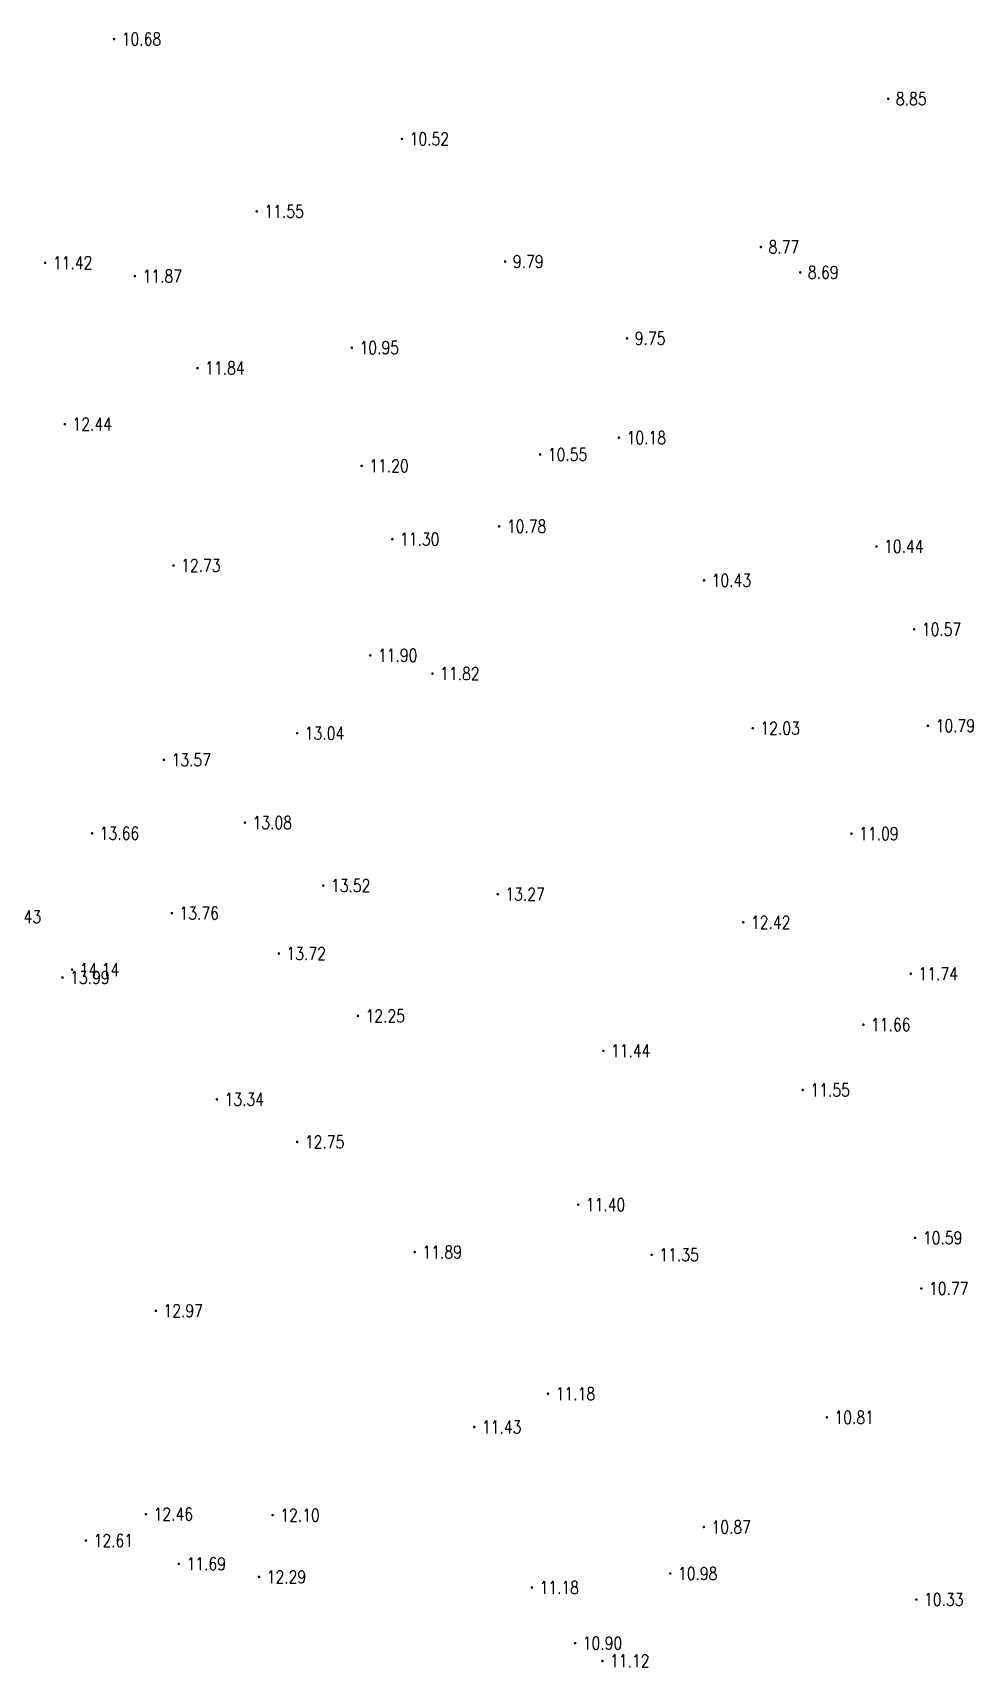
# Model space of a CAD drawing. Extents: x 476861 to 479475, y 2367369 to 2370541.
# Drawn here: x 477954.3 to 478027.9, y 2367576.6 to 2367704.5 of the extents above; entities that cross this region are included whole.
import ezdxf
from ezdxf.enums import TextEntityAlignment as Align

# ---------------------------------------------------------------- set-up
doc = ezdxf.new("R2010")
doc.units = 0
doc.header["$LTSCALE"] = 0.5
doc.layers.get('0').update_dxf_attribs({"linetype": 'CONTINUOUS'})
doc.layers.add('GCD', color=1, linetype='CONTINUOUS')
doc.styles.add('HZ', font='rs.shx', dxfattribs={"width": 0.8, "bigfont": 'hztxt.shx'})

# ---------------------------------------------------------------- blocks, each defined once
blk = doc.blocks.new('GC200')
at = {"linetype": 'Continuous', "const_width": 0.2, "flags": 128}
blk.add_lwpolyline([(-0.1, 0, 1), (0.1, 0, 1)], format="xyb", close=True, dxfattribs=at)

msp = doc.modelspace()

# ---------------------------------------------------------------- block references
at = {"layer": 'GCD', "linetype": 'Continuous'}
ref = msp.add_blockref('GC200', (477960.683, 2367703.999, 10.68), dxfattribs=dict(at, xscale=0.5, yscale=0.5, zscale=0.5))
ref.add_attrib('height', '10.68', dxfattribs={"linetype": 'Continuous', "height": 1, "style": 'HZ', "width": 0.8}).set_placement((477961.283, 2367703.999, 10.68), align=Align.MIDDLE_LEFT)
ref = msp.add_blockref('GC200', (478021.249, 2367699.329, 8.852), dxfattribs=dict(at, xscale=0.5, yscale=0.5, zscale=0.5))
ref.add_attrib('height', '8.85', dxfattribs={"linetype": 'Continuous', "height": 1, "style": 'HZ', "width": 0.8}).set_placement((478021.849, 2367699.329, 8.852), align=Align.MIDDLE_LEFT)
ref = msp.add_blockref('GC200', (477983.206, 2367696.191, 10.518), dxfattribs=dict(at, xscale=0.5, yscale=0.5, zscale=0.5))
ref.add_attrib('height', '10.52', dxfattribs={"linetype": 'Continuous', "height": 1, "style": 'HZ', "width": 0.8}).set_placement((477983.806, 2367696.191, 10.518), align=Align.MIDDLE_LEFT)
ref = msp.add_blockref('GC200', (477971.846, 2367690.517, 11.55), dxfattribs=dict(at, xscale=0.5, yscale=0.5, zscale=0.5))
ref.add_attrib('height', '11.55', dxfattribs={"linetype": 'Continuous', "height": 1, "style": 'HZ', "width": 0.8}).set_placement((477972.446, 2367690.517, 11.55), align=Align.MIDDLE_LEFT)
ref = msp.add_blockref('GC200', (478011.287, 2367687.73, 8.766), dxfattribs=dict(at, xscale=0.5, yscale=0.5, zscale=0.5))
ref.add_attrib('height', '8.77', dxfattribs={"linetype": 'Continuous', "height": 1, "style": 'HZ', "width": 0.8}).set_placement((478011.887, 2367687.73, 8.766), align=Align.MIDDLE_LEFT)
ref = msp.add_blockref('GC200', (477955.299, 2367686.498, 11.424), dxfattribs=dict(at, xscale=0.5, yscale=0.5, zscale=0.5))
ref.add_attrib('height', '11.42', dxfattribs={"linetype": 'Continuous', "height": 1, "style": 'HZ', "width": 0.8}).set_placement((477955.899, 2367686.498, 11.424), align=Align.MIDDLE_LEFT)
ref = msp.add_blockref('GC200', (477962.313, 2367685.454, 11.865), dxfattribs=dict(at, xscale=0.5, yscale=0.5, zscale=0.5))
ref.add_attrib('height', '11.87', dxfattribs={"linetype": 'Continuous', "height": 1, "style": 'HZ', "width": 0.8}).set_placement((477962.913, 2367685.454, 11.865), align=Align.MIDDLE_LEFT)
ref = msp.add_blockref('GC200', (477991.284, 2367686.597, 9.79), dxfattribs=dict(at, xscale=0.5, yscale=0.5, zscale=0.5))
ref.add_attrib('height', '9.79', dxfattribs={"linetype": 'Continuous', "height": 1, "style": 'HZ', "width": 0.8}).set_placement((477991.884, 2367686.597, 9.79), align=Align.MIDDLE_LEFT)
ref = msp.add_blockref('GC200', (478014.362, 2367685.746, 8.692), dxfattribs=dict(at, xscale=0.5, yscale=0.5, zscale=0.5))
ref.add_attrib('height', '8.69', dxfattribs={"linetype": 'Continuous', "height": 1, "style": 'HZ', "width": 0.8}).set_placement((478014.962, 2367685.746, 8.692), align=Align.MIDDLE_LEFT)
ref = msp.add_blockref('GC200', (478000.817, 2367680.584, 9.746), dxfattribs=dict(at, xscale=0.5, yscale=0.5, zscale=0.5))
ref.add_attrib('height', '9.75', dxfattribs={"linetype": 'Continuous', "height": 1, "style": 'HZ', "width": 0.8}).set_placement((478001.417, 2367680.584, 9.746), align=Align.MIDDLE_LEFT)
ref = msp.add_blockref('GC200', (477979.287, 2367679.853, 10.954), dxfattribs=dict(at, xscale=0.5, yscale=0.5, zscale=0.5))
ref.add_attrib('height', '10.95', dxfattribs={"linetype": 'Continuous', "height": 1, "style": 'HZ', "width": 0.8}).set_placement((477979.887, 2367679.853, 10.954), align=Align.MIDDLE_LEFT)
ref = msp.add_blockref('GC200', (477967.207, 2367678.262, 11.841), dxfattribs=dict(at, xscale=0.5, yscale=0.5, zscale=0.5))
ref.add_attrib('height', '11.84', dxfattribs={"linetype": 'Continuous', "height": 1, "style": 'HZ', "width": 0.8}).set_placement((477967.807, 2367678.262, 11.841), align=Align.MIDDLE_LEFT)
ref = msp.add_blockref('GC200', (477956.832, 2367673.877, 12.437), dxfattribs=dict(at, xscale=0.5, yscale=0.5, zscale=0.5))
ref.add_attrib('height', '12.44', dxfattribs={"linetype": 'Continuous', "height": 1, "style": 'HZ', "width": 0.8}).set_placement((477957.432, 2367673.877, 12.437), align=Align.MIDDLE_LEFT)
ref = msp.add_blockref('GC200', (478000.179, 2367672.814, 10.179), dxfattribs=dict(at, xscale=0.5, yscale=0.5, zscale=0.5))
ref.add_attrib('height', '10.18', dxfattribs={"linetype": 'Continuous', "height": 1, "style": 'HZ', "width": 0.8}).set_placement((478000.779, 2367672.814, 10.179), align=Align.MIDDLE_LEFT)
ref = msp.add_blockref('GC200', (477994.019, 2367671.5, 10.55), dxfattribs=dict(at, xscale=0.5, yscale=0.5, zscale=0.5))
ref.add_attrib('height', '10.55', dxfattribs={"linetype": 'Continuous', "height": 1, "style": 'HZ', "width": 0.8}).set_placement((477994.619, 2367671.5, 10.55), align=Align.MIDDLE_LEFT)
ref = msp.add_blockref('GC200', (477980.05, 2367670.608, 11.2), dxfattribs=dict(at, xscale=0.5, yscale=0.5, zscale=0.5))
ref.add_attrib('height', '11.20', dxfattribs={"linetype": 'Continuous', "height": 1, "style": 'HZ', "width": 0.8}).set_placement((477980.65, 2367670.608, 11.2), align=Align.MIDDLE_LEFT)
ref = msp.add_blockref('GC200', (477990.813, 2367665.877, 10.78), dxfattribs=dict(at, xscale=0.5, yscale=0.5, zscale=0.5))
ref.add_attrib('height', '10.78', dxfattribs={"linetype": 'Continuous', "height": 1, "style": 'HZ', "width": 0.8}).set_placement((477991.413, 2367665.877, 10.78), align=Align.MIDDLE_LEFT)
ref = msp.add_blockref('GC200', (477982.452, 2367664.872, 11.303), dxfattribs=dict(at, xscale=0.5, yscale=0.5, zscale=0.5))
ref.add_attrib('height', '11.30', dxfattribs={"linetype": 'Continuous', "height": 1, "style": 'HZ', "width": 0.8}).set_placement((477983.052, 2367664.872, 11.303), align=Align.MIDDLE_LEFT)
ref = msp.add_blockref('GC200', (478020.325, 2367664.305, 10.441), dxfattribs=dict(at, xscale=0.5, yscale=0.5, zscale=0.5))
ref.add_attrib('height', '10.44', dxfattribs={"linetype": 'Continuous', "height": 1, "style": 'HZ', "width": 0.8}).set_placement((478020.925, 2367664.305, 10.441), align=Align.MIDDLE_LEFT)
ref = msp.add_blockref('GC200', (477965.329, 2367662.818, 12.731), dxfattribs=dict(at, xscale=0.5, yscale=0.5, zscale=0.5))
ref.add_attrib('height', '12.73', dxfattribs={"linetype": 'Continuous', "height": 1, "style": 'HZ', "width": 0.8}).set_placement((477965.929, 2367662.818, 12.731), align=Align.MIDDLE_LEFT)
ref = msp.add_blockref('GC200', (478006.837, 2367661.653, 10.426), dxfattribs=dict(at, xscale=0.5, yscale=0.5, zscale=0.5))
ref.add_attrib('height', '10.43', dxfattribs={"linetype": 'Continuous', "height": 1, "style": 'HZ', "width": 0.8}).set_placement((478007.437, 2367661.653, 10.426), align=Align.MIDDLE_LEFT)
ref = msp.add_blockref('GC200', (478023.276, 2367657.823, 10.57), dxfattribs=dict(at, xscale=0.5, yscale=0.5, zscale=0.5))
ref.add_attrib('height', '10.57', dxfattribs={"linetype": 'Continuous', "height": 1, "style": 'HZ', "width": 0.8}).set_placement((478023.876, 2367657.823, 10.57), align=Align.MIDDLE_LEFT)
ref = msp.add_blockref('GC200', (477980.729, 2367655.782, 11.897), dxfattribs=dict(at, xscale=0.5, yscale=0.5, zscale=0.5))
ref.add_attrib('height', '11.90', dxfattribs={"linetype": 'Continuous', "height": 1, "style": 'HZ', "width": 0.8}).set_placement((477981.329, 2367655.782, 11.897), align=Align.MIDDLE_LEFT)
ref = msp.add_blockref('GC200', (477985.595, 2367654.357, 11.815), dxfattribs=dict(at, xscale=0.5, yscale=0.5, zscale=0.5))
ref.add_attrib('height', '11.82', dxfattribs={"linetype": 'Continuous', "height": 1, "style": 'HZ', "width": 0.8}).set_placement((477986.195, 2367654.357, 11.815), align=Align.MIDDLE_LEFT)
ref = msp.add_blockref('GC200', (477975.004, 2367649.689, 13.04), dxfattribs=dict(at, xscale=0.5, yscale=0.5, zscale=0.5))
ref.add_attrib('height', '13.04', dxfattribs={"linetype": 'Continuous', "height": 1, "style": 'HZ', "width": 0.8}).set_placement((477975.604, 2367649.689, 13.04), align=Align.MIDDLE_LEFT)
ref = msp.add_blockref('GC200', (478010.648, 2367650.084, 12.027), dxfattribs=dict(at, xscale=0.5, yscale=0.5, zscale=0.5))
ref.add_attrib('height', '12.03', dxfattribs={"linetype": 'Continuous', "height": 1, "style": 'HZ', "width": 0.8}).set_placement((478011.248, 2367650.084, 12.027), align=Align.MIDDLE_LEFT)
ref = msp.add_blockref('GC200', (478024.355, 2367650.276, 10.79), dxfattribs=dict(at, xscale=0.5, yscale=0.5, zscale=0.5))
ref.add_attrib('height', '10.79', dxfattribs={"linetype": 'Continuous', "height": 1, "style": 'HZ', "width": 0.8}).set_placement((478024.955, 2367650.276, 10.79), align=Align.MIDDLE_LEFT)
ref = msp.add_blockref('GC200', (477964.581, 2367647.607, 13.57), dxfattribs=dict(at, xscale=0.5, yscale=0.5, zscale=0.5))
ref.add_attrib('height', '13.57', dxfattribs={"linetype": 'Continuous', "height": 1, "style": 'HZ', "width": 0.8}).set_placement((477965.181, 2367647.607, 13.57), align=Align.MIDDLE_LEFT)
ref = msp.add_blockref('GC200', (477970.917, 2367642.695, 13.076), dxfattribs=dict(at, xscale=0.5, yscale=0.5, zscale=0.5))
ref.add_attrib('height', '13.08', dxfattribs={"linetype": 'Continuous', "height": 1, "style": 'HZ', "width": 0.8}).set_placement((477971.517, 2367642.695, 13.076), align=Align.MIDDLE_LEFT)
ref = msp.add_blockref('GC200', (477958.965, 2367641.859, 13.657), dxfattribs=dict(at, xscale=0.5, yscale=0.5, zscale=0.5))
ref.add_attrib('height', '13.66', dxfattribs={"linetype": 'Continuous', "height": 1, "style": 'HZ', "width": 0.8}).set_placement((477959.565, 2367641.859, 13.657), align=Align.MIDDLE_LEFT)
ref = msp.add_blockref('GC200', (478018.37, 2367641.835, 11.089), dxfattribs=dict(at, xscale=0.5, yscale=0.5, zscale=0.5))
ref.add_attrib('height', '11.09', dxfattribs={"linetype": 'Continuous', "height": 1, "style": 'HZ', "width": 0.8}).set_placement((478018.97, 2367641.835, 11.089), align=Align.MIDDLE_LEFT)
ref = msp.add_blockref('GC200', (477977.048, 2367637.771, 13.517), dxfattribs=dict(at, xscale=0.5, yscale=0.5, zscale=0.5))
ref.add_attrib('height', '13.52', dxfattribs={"linetype": 'Continuous', "height": 1, "style": 'HZ', "width": 0.8}).set_placement((477977.648, 2367637.771, 13.517), align=Align.MIDDLE_LEFT)
ref = msp.add_blockref('GC200', (477990.697, 2367637.099, 13.27), dxfattribs=dict(at, xscale=0.5, yscale=0.5, zscale=0.5))
ref.add_attrib('height', '13.27', dxfattribs={"linetype": 'Continuous', "height": 1, "style": 'HZ', "width": 0.8}).set_placement((477991.297, 2367637.099, 13.27), align=Align.MIDDLE_LEFT)
ref = msp.add_blockref('GC200', (477965.201, 2367635.619, 13.755), dxfattribs=dict(at, xscale=0.5, yscale=0.5, zscale=0.5))
ref.add_attrib('height', '13.76', dxfattribs={"linetype": 'Continuous', "height": 1, "style": 'HZ', "width": 0.8}).set_placement((477965.801, 2367635.619, 13.755), align=Align.MIDDLE_LEFT)
ref = msp.add_blockref('GC200', (477951.29, 2367635.33, 14.429), dxfattribs=dict(at, xscale=0.5, yscale=0.5, zscale=0.5))
ref.add_attrib('height', '14.43', dxfattribs={"linetype": 'Continuous', "height": 1, "style": 'HZ', "width": 0.8}).set_placement((477951.89, 2367635.33, 14.429), align=Align.MIDDLE_LEFT)
ref = msp.add_blockref('GC200', (478009.91, 2367634.897, 12.417), dxfattribs=dict(at, xscale=0.5, yscale=0.5, zscale=0.5))
ref.add_attrib('height', '12.42', dxfattribs={"linetype": 'Continuous', "height": 1, "style": 'HZ', "width": 0.8}).set_placement((478010.51, 2367634.897, 12.417), align=Align.MIDDLE_LEFT)
ref = msp.add_blockref('GC200', (477973.571, 2367632.455, 13.724), dxfattribs=dict(at, xscale=0.5, yscale=0.5, zscale=0.5))
ref.add_attrib('height', '13.72', dxfattribs={"linetype": 'Continuous', "height": 1, "style": 'HZ', "width": 0.8}).set_placement((477974.171, 2367632.455, 13.724), align=Align.MIDDLE_LEFT)
ref = msp.add_blockref('GC200', (477956.648, 2367630.578, 13.991), dxfattribs=dict(at, xscale=0.5, yscale=0.5, zscale=0.5))
ref.add_attrib('height', '13.99', dxfattribs={"linetype": 'Continuous', "height": 1, "style": 'HZ', "width": 0.8}).set_placement((477957.248, 2367630.578, 13.991), align=Align.MIDDLE_LEFT)
ref = msp.add_blockref('GC200', (477957.403, 2367631.198, 14.138), dxfattribs=dict(at, xscale=0.5, yscale=0.5, zscale=0.5))
ref.add_attrib('height', '14.14', dxfattribs={"linetype": 'Continuous', "height": 1, "style": 'HZ', "width": 0.8}).set_placement((477958.003, 2367631.198, 14.138), align=Align.MIDDLE_LEFT)
ref = msp.add_blockref('GC200', (478023.012, 2367630.876, 11.74), dxfattribs=dict(at, xscale=0.5, yscale=0.5, zscale=0.5))
ref.add_attrib('height', '11.74', dxfattribs={"linetype": 'Continuous', "height": 1, "style": 'HZ', "width": 0.8}).set_placement((478023.612, 2367630.876, 11.74), align=Align.MIDDLE_LEFT)
ref = msp.add_blockref('GC200', (477979.757, 2367627.575, 12.254), dxfattribs=dict(at, xscale=0.5, yscale=0.5, zscale=0.5))
ref.add_attrib('height', '12.25', dxfattribs={"linetype": 'Continuous', "height": 1, "style": 'HZ', "width": 0.8}).set_placement((477980.357, 2367627.575, 12.254), align=Align.MIDDLE_LEFT)
ref = msp.add_blockref('GC200', (478019.302, 2367626.891, 11.66), dxfattribs=dict(at, xscale=0.5, yscale=0.5, zscale=0.5))
ref.add_attrib('height', '11.66', dxfattribs={"linetype": 'Continuous', "height": 1, "style": 'HZ', "width": 0.8}).set_placement((478019.902, 2367626.891, 11.66), align=Align.MIDDLE_LEFT)
ref = msp.add_blockref('GC200', (477998.956, 2367624.842, 11.44), dxfattribs=dict(at, xscale=0.5, yscale=0.5, zscale=0.5))
ref.add_attrib('height', '11.44', dxfattribs={"linetype": 'Continuous', "height": 1, "style": 'HZ', "width": 0.8}).set_placement((477999.556, 2367624.842, 11.44), align=Align.MIDDLE_LEFT)
ref = msp.add_blockref('GC200', (478014.561, 2367621.783, 11.55), dxfattribs=dict(at, xscale=0.5, yscale=0.5, zscale=0.5))
ref.add_attrib('height', '11.55', dxfattribs={"linetype": 'Continuous', "height": 1, "style": 'HZ', "width": 0.8}).set_placement((478015.161, 2367621.783, 11.55), align=Align.MIDDLE_LEFT)
ref = msp.add_blockref('GC200', (477968.729, 2367621.051, 13.344), dxfattribs=dict(at, xscale=0.5, yscale=0.5, zscale=0.5))
ref.add_attrib('height', '13.34', dxfattribs={"linetype": 'Continuous', "height": 1, "style": 'HZ', "width": 0.8}).set_placement((477969.329, 2367621.051, 13.344), align=Align.MIDDLE_LEFT)
ref = msp.add_blockref('GC200', (477975.012, 2367617.72, 12.747), dxfattribs=dict(at, xscale=0.5, yscale=0.5, zscale=0.5))
ref.add_attrib('height', '12.75', dxfattribs={"linetype": 'Continuous', "height": 1, "style": 'HZ', "width": 0.8}).set_placement((477975.612, 2367617.72, 12.747), align=Align.MIDDLE_LEFT)
ref = msp.add_blockref('GC200', (477996.989, 2367612.805, 11.4), dxfattribs=dict(at, xscale=0.5, yscale=0.5, zscale=0.5))
ref.add_attrib('height', '11.40', dxfattribs={"linetype": 'Continuous', "height": 1, "style": 'HZ', "width": 0.8}).set_placement((477997.589, 2367612.805, 11.4), align=Align.MIDDLE_LEFT)
ref = msp.add_blockref('GC200', (478023.361, 2367610.215, 10.593), dxfattribs=dict(at, xscale=0.5, yscale=0.5, zscale=0.5))
ref.add_attrib('height', '10.59', dxfattribs={"linetype": 'Continuous', "height": 1, "style": 'HZ', "width": 0.8}).set_placement((478023.961, 2367610.215, 10.593), align=Align.MIDDLE_LEFT)
ref = msp.add_blockref('GC200', (477984.21, 2367609.1, 11.889), dxfattribs=dict(at, xscale=0.5, yscale=0.5, zscale=0.5))
ref.add_attrib('height', '11.89', dxfattribs={"linetype": 'Continuous', "height": 1, "style": 'HZ', "width": 0.8}).set_placement((477984.81, 2367609.1, 11.889), align=Align.MIDDLE_LEFT)
ref = msp.add_blockref('GC200', (478002.74, 2367608.886, 11.35), dxfattribs=dict(at, xscale=0.5, yscale=0.5, zscale=0.5))
ref.add_attrib('height', '11.35', dxfattribs={"linetype": 'Continuous', "height": 1, "style": 'HZ', "width": 0.8}).set_placement((478003.34, 2367608.886, 11.35), align=Align.MIDDLE_LEFT)
ref = msp.add_blockref('GC200', (478023.837, 2367606.253, 10.771), dxfattribs=dict(at, xscale=0.5, yscale=0.5, zscale=0.5))
ref.add_attrib('height', '10.77', dxfattribs={"linetype": 'Continuous', "height": 1, "style": 'HZ', "width": 0.8}).set_placement((478024.437, 2367606.253, 10.771), align=Align.MIDDLE_LEFT)
ref = msp.add_blockref('GC200', (477963.951, 2367604.509, 12.965), dxfattribs=dict(at, xscale=0.5, yscale=0.5, zscale=0.5))
ref.add_attrib('height', '12.97', dxfattribs={"linetype": 'Continuous', "height": 1, "style": 'HZ', "width": 0.8}).set_placement((477964.551, 2367604.509, 12.965), align=Align.MIDDLE_LEFT)
ref = msp.add_blockref('GC200', (477994.635, 2367598.017, 11.177), dxfattribs=dict(at, xscale=0.5, yscale=0.5, zscale=0.5))
ref.add_attrib('height', '11.18', dxfattribs={"linetype": 'Continuous', "height": 1, "style": 'HZ', "width": 0.8}).set_placement((477995.235, 2367598.017, 11.177), align=Align.MIDDLE_LEFT)
ref = msp.add_blockref('GC200', (478016.442, 2367596.17, 10.81), dxfattribs=dict(at, xscale=0.5, yscale=0.5, zscale=0.5))
ref.add_attrib('height', '10.81', dxfattribs={"linetype": 'Continuous', "height": 1, "style": 'HZ', "width": 0.8}).set_placement((478017.042, 2367596.17, 10.81), align=Align.MIDDLE_LEFT)
ref = msp.add_blockref('GC200', (477988.862, 2367595.411, 11.432), dxfattribs=dict(at, xscale=0.5, yscale=0.5, zscale=0.5))
ref.add_attrib('height', '11.43', dxfattribs={"linetype": 'Continuous', "height": 1, "style": 'HZ', "width": 0.8}).set_placement((477989.462, 2367595.411, 11.432), align=Align.MIDDLE_LEFT)
ref = msp.add_blockref('GC200', (477963.176, 2367588.596, 12.459), dxfattribs=dict(at, xscale=0.5, yscale=0.5, zscale=0.5))
ref.add_attrib('height', '12.46', dxfattribs={"linetype": 'Continuous', "height": 1, "style": 'HZ', "width": 0.8}).set_placement((477963.776, 2367588.596, 12.459), align=Align.MIDDLE_LEFT)
ref = msp.add_blockref('GC200', (477973.089, 2367588.518, 12.096), dxfattribs=dict(at, xscale=0.5, yscale=0.5, zscale=0.5))
ref.add_attrib('height', '12.10', dxfattribs={"linetype": 'Continuous', "height": 1, "style": 'HZ', "width": 0.8}).set_placement((477973.689, 2367588.518, 12.096), align=Align.MIDDLE_LEFT)
ref = msp.add_blockref('GC200', (478006.823, 2367587.588, 10.871), dxfattribs=dict(at, xscale=0.5, yscale=0.5, zscale=0.5))
ref.add_attrib('height', '10.87', dxfattribs={"linetype": 'Continuous', "height": 1, "style": 'HZ', "width": 0.8}).set_placement((478007.423, 2367587.588, 10.871), align=Align.MIDDLE_LEFT)
ref = msp.add_blockref('GC200', (477958.485, 2367586.53, 12.611), dxfattribs=dict(at, xscale=0.5, yscale=0.5, zscale=0.5))
ref.add_attrib('height', '12.61', dxfattribs={"linetype": 'Continuous', "height": 1, "style": 'HZ', "width": 0.8}).set_placement((477959.085, 2367586.53, 12.611), align=Align.MIDDLE_LEFT)
ref = msp.add_blockref('GC200', (477965.756, 2367584.706, 11.688), dxfattribs=dict(at, xscale=0.5, yscale=0.5, zscale=0.5))
ref.add_attrib('height', '11.69', dxfattribs={"linetype": 'Continuous', "height": 1, "style": 'HZ', "width": 0.8}).set_placement((477966.356, 2367584.706, 11.688), align=Align.MIDDLE_LEFT)
ref = msp.add_blockref('GC200', (477972.026, 2367583.686, 12.291), dxfattribs=dict(at, xscale=0.5, yscale=0.5, zscale=0.5))
ref.add_attrib('height', '12.29', dxfattribs={"linetype": 'Continuous', "height": 1, "style": 'HZ', "width": 0.8}).set_placement((477972.626, 2367583.686, 12.291), align=Align.MIDDLE_LEFT)
ref = msp.add_blockref('GC200', (478004.197, 2367583.952, 10.982), dxfattribs=dict(at, xscale=0.5, yscale=0.5, zscale=0.5))
ref.add_attrib('height', '10.98', dxfattribs={"linetype": 'Continuous', "height": 1, "style": 'HZ', "width": 0.8}).set_placement((478004.797, 2367583.952, 10.982), align=Align.MIDDLE_LEFT)
ref = msp.add_blockref('GC200', (477993.368, 2367582.855, 11.181), dxfattribs=dict(at, xscale=0.5, yscale=0.5, zscale=0.5))
ref.add_attrib('height', '11.18', dxfattribs={"linetype": 'Continuous', "height": 1, "style": 'HZ', "width": 0.8}).set_placement((477993.968, 2367582.855, 11.181), align=Align.MIDDLE_LEFT)
ref = msp.add_blockref('GC200', (478023.452, 2367581.916, 10.33), dxfattribs=dict(at, xscale=0.5, yscale=0.5, zscale=0.5))
ref.add_attrib('height', '10.33', dxfattribs={"linetype": 'Continuous', "height": 1, "style": 'HZ', "width": 0.8}).set_placement((478024.052, 2367581.916, 10.33), align=Align.MIDDLE_LEFT)
ref = msp.add_blockref('GC200', (477996.752, 2367578.503, 10.896), dxfattribs=dict(at, xscale=0.5, yscale=0.5, zscale=0.5))
ref.add_attrib('height', '10.90', dxfattribs={"linetype": 'Continuous', "height": 1, "style": 'HZ', "width": 0.8}).set_placement((477997.352, 2367578.503, 10.896), align=Align.MIDDLE_LEFT)
ref = msp.add_blockref('GC200', (477998.886, 2367577.114, 11.118), dxfattribs=dict(at, xscale=0.5, yscale=0.5, zscale=0.5))
ref.add_attrib('height', '11.12', dxfattribs={"linetype": 'Continuous', "height": 1, "style": 'HZ', "width": 0.8}).set_placement((477999.486, 2367577.114, 11.118), align=Align.MIDDLE_LEFT)

doc.saveas('drawing.dxf')
